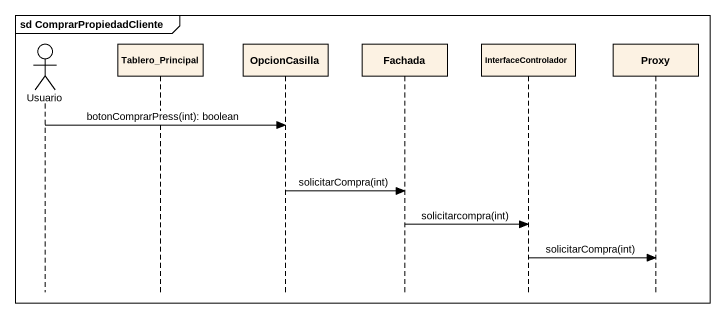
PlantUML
@startuml
mainframe sd ComprarPropiedadCliente
hide footbox
actor Usuario
participant Tablero_Principal
participant OpcionCasilla
participant Fachada
participant InterfaceControlador
participant Proxy

Usuario -> OpcionCasilla : botonComprarPress(int): boolean
OpcionCasilla -> Fachada : solicitarCompra(int)
Fachada -> InterfaceControlador : solicitarcompra(int)
InterfaceControlador -> Proxy : solicitarCompra(int)
@enduml
